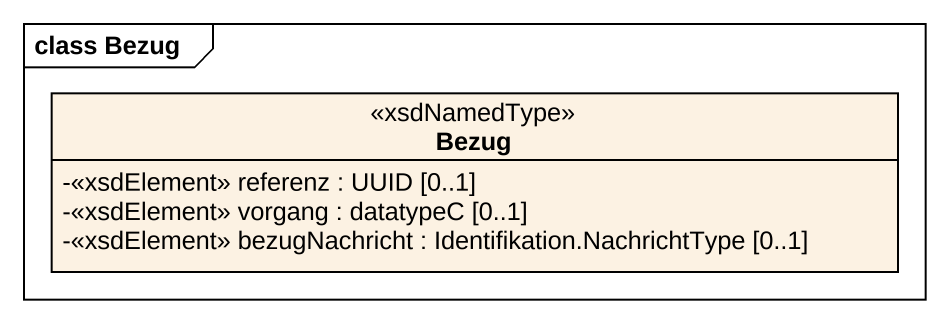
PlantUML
@startuml
mainframe class Bezug
hide circle
hide empty members
skinparam classAttributeIconSize 0
class Bezug <<xsdNamedType>> {
  -<<xsdElement>> referenz : UUID [0..1]
  -<<xsdElement>> vorgang : datatypeC [0..1]
  -<<xsdElement>> bezugNachricht : Identifikation.NachrichtType [0..1]
}
@enduml
